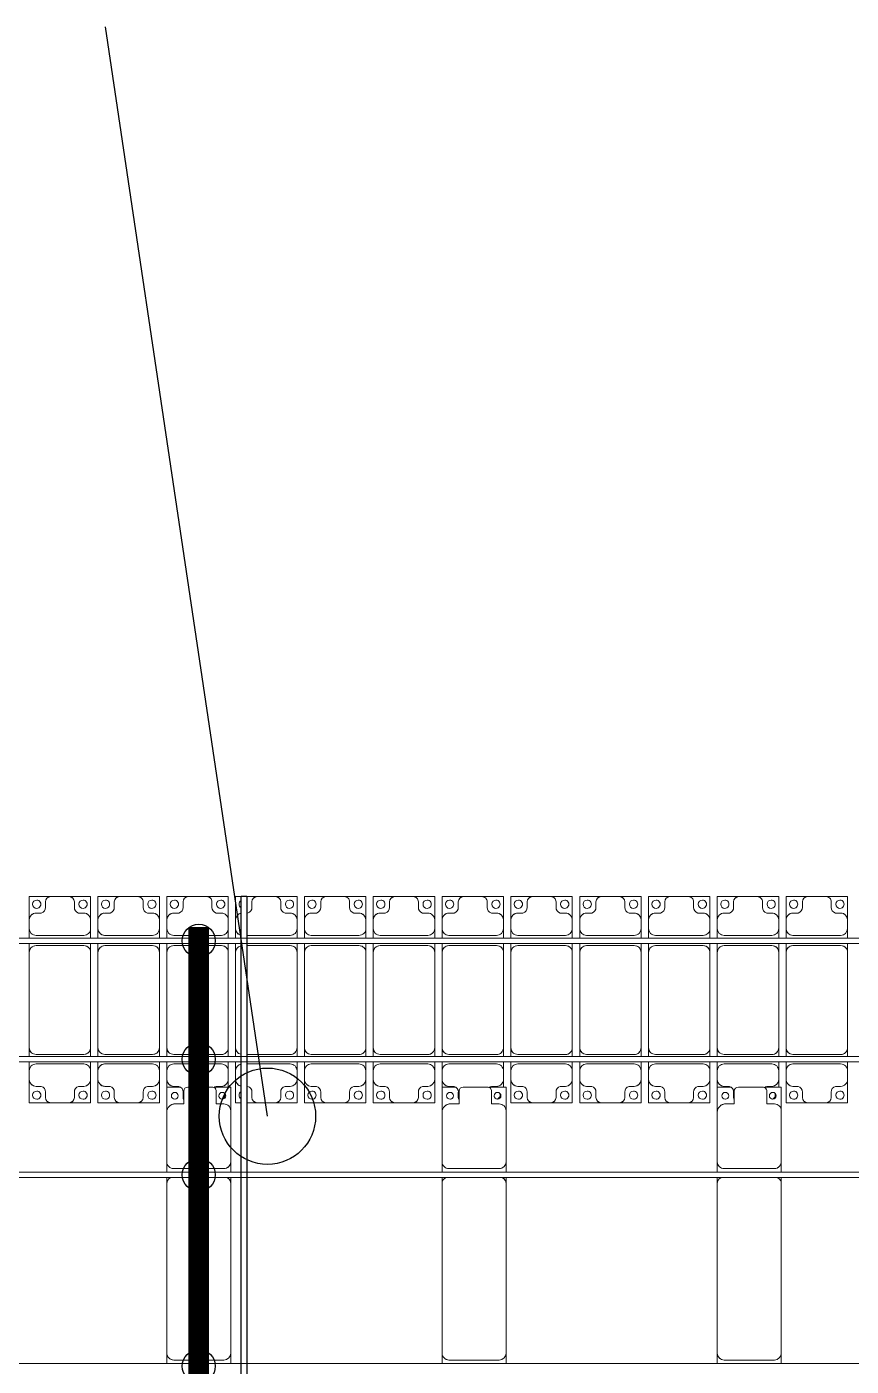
# Model space of a CAD drawing. Header units: millimetres. Extents: x -178706 to 107777, y -87310 to 933.
# Drawn here: x -132141 to -126151, y -8881 to 847 of the extents above; entities that cross this region are included whole.
import ezdxf

# ---------------------------------------------------------------- set-up
doc = ezdxf.new("R2010")
doc.units = ezdxf.units.MM
doc.layers.add('A-GENM', color=13, linetype='Continuous', lineweight=9)
doc.layers.add('S-BEAM', color=12, linetype='Continuous', lineweight=9)
for name, color, linetype in [('GC-BICH NEO', 6, 'Continuous'), ('GC-DAY NEO', 5, 'Continuous'), ('GC-HOP 40x60 GIA CUONG', 1, 'Continuous')]:
    doc.layers.add(name, color=color, linetype=linetype)

# ---------------------------------------------------------------- blocks, each defined once
blk = doc.blocks.new('Dai phao do pin - DẢI PHAO ĐỠ PIN-V20-BỐ TRÍ KHUNG KẾT CẤU BÈ PIN 04')
at = {"layer": 'A-GENM', "color": 7}
for p, q in [((67074.7, 241.6), (67149.7, 241.6)), ((68380.3, 241.6), (67149.7, 241.6)), ((68380.3, 241.6), (68424.7, 241.6)), ((68464.7, 241.6), (68539.7, 241.6)), ((68899.7, 241.6), (68539.7, 241.6)), ((68899.7, 241.6), (69082.2, 241.6)), ((69082.2, 241.6), (69082.2, 142.1)), ((67099.7, 191.6), (67099.7, -173.4)), ((68489.7, 191.6), (68489.7, -173.4)), ((68959.7, 118.2), (68959.7, 181.6)), ((69052.2, 118.2), (68959.7, 118.2)), ((69082.2, -88.2), (69082.2, 88.2)), ((68959.7, -173.4), (68959.7, -118.2)), ((68959.7, -118.2), (69052.2, -118.2)), ((69082.2, -105.4), (69082.2, -223.4)), ((67149.7, -223.4), (67074.7, -223.4)), ((67149.7, -223.4), (68380.3, -223.4)), ((68424.7, -223.4), (68380.3, -223.4)), ((68539.7, -223.4), (68464.7, -223.4)), ((68539.7, -223.4), (68909.7, -223.4)), ((69082.2, -223.4), (68909.7, -223.4))]:
    blk.add_line(p, q, dxfattribs=at)
for centre, radius, start, end in [((67149.7, 191.6), 50, 90, 180), ((67149.7, 191.6), 50, 105, 180), ((68380.3, 191.6), 50, 30, 90), ((68380.3, 191.6), 50, 30, 90), ((68539.7, 191.6), 50, 90, 180), ((68539.7, 191.6), 50, 135, 180), ((68899.7, 181.6), 60, 0, 90), ((68899.7, 181.6), 60, 0, 30), ((69018.6, 183.2), 25, 360, 180), ((69018.6, 183.2), 25, 180, 360), ((69052.2, 88.2), 30, 360, 90), ((69052.2, -88.2), 30, 270, 0), ((67149.7, -173.4), 50, 180, 270), ((67149.7, -173.4), 50, 180, 270), ((68539.7, -173.4), 50, 180, 270), ((68539.7, -173.4), 50, 180, 225), ((68909.7, -173.4), 50, 270, 0), ((68909.7, -173.4), 50, 315, 0), ((69018.6, -161.8), 25, 360, 180), ((69018.6, -161.8), 25, 180, 360), ((69018.6, -161.8), 25, 90, 105), ((69052.2, -88.2), 30, 300, 330), ((68380.3, -173.4), 50, 270, 330), ((68380.3, -173.4), 50, 285, 330)]:
    blk.add_arc(centre, radius, start, end, dxfattribs=at)
blk = doc.blocks.new('Dai phao do pin - DẢI PHAO ĐỠ PIN-V21-BỐ TRÍ KHUNG KẾT CẤU BÈ PIN 04')
at = {"layer": 'A-GENM', "color": 7}
for p, q in [((67074.7, 241.6), (67149.7, 241.6)), ((68380.3, 241.6), (67149.7, 241.6)), ((68380.3, 241.6), (68424.7, 241.6)), ((68464.7, 241.6), (68539.7, 241.6)), ((68899.7, 241.6), (68539.7, 241.6)), ((68902.1, 241.6), (69082.2, 241.6)), ((69082.2, 241.6), (69082.2, 142.1)), ((67099.7, 191.6), (67099.7, -173.4)), ((68489.7, 191.6), (68489.7, -173.4)), ((68959.7, 118.2), (68959.7, 181.6)), ((69052.2, 118.2), (68959.7, 118.2)), ((69082.2, -88.2), (69082.2, 88.2)), ((68959.7, -173.4), (68959.7, -118.2)), ((68959.7, -118.2), (69052.2, -118.2)), ((69082.2, -105.4), (69082.2, -223.4)), ((67149.7, -223.4), (67074.7, -223.4)), ((67149.7, -223.4), (68380.3, -223.4)), ((68424.7, -223.4), (68380.3, -223.4)), ((68539.7, -223.4), (68464.7, -223.4)), ((68539.7, -223.4), (68909.7, -223.4)), ((69082.2, -223.4), (68909.7, -223.4))]:
    blk.add_line(p, q, dxfattribs=at)
for centre, radius, start, end in [((67149.7, 191.6), 50, 90, 180), ((67149.7, 191.6), 50, 105, 180), ((68380.3, 191.6), 50, 30, 90), ((68380.3, 191.6), 50, 30, 90), ((68539.7, 191.6), 50, 90, 180), ((68539.7, 191.6), 50, 135, 180), ((68899.7, 181.6), 60, 0, 90), ((68899.7, 181.6), 60, 0, 30), ((69018.6, 183.2), 25, 360, 180), ((69018.6, 183.2), 25, 180, 360), ((69052.2, 88.2), 30, 360, 90), ((69052.2, -88.2), 30, 270, 0), ((67149.7, -173.4), 50, 180, 270), ((67149.7, -173.4), 50, 180, 270), ((68539.7, -173.4), 50, 180, 270), ((68539.7, -173.4), 50, 180, 225), ((68909.7, -173.4), 50, 270, 0), ((68909.7, -173.4), 50, 315, 0), ((69018.6, -161.8), 25, 360, 180), ((69018.6, -161.8), 25, 180, 360), ((69018.6, -161.8), 25, 90, 105), ((69052.2, -88.2), 30, 300, 330), ((68380.3, -173.4), 50, 270, 330), ((68380.3, -173.4), 50, 285, 330)]:
    blk.add_arc(centre, radius, start, end, dxfattribs=at)
blk = doc.blocks.new('Dai phao do pin - DẢI PHAO ĐỠ PIN-V22-BỐ TRÍ KHUNG KẾT CẤU BÈ PIN 04')
at = {"layer": 'A-GENM', "color": 7}
for p, q in [((67074.7, 241.6), (67149.7, 241.6)), ((68380.3, 241.6), (67149.7, 241.6)), ((68380.3, 241.6), (68424.7, 241.6)), ((68464.7, 241.6), (68539.7, 241.6)), ((68899.7, 241.6), (68539.7, 241.6)), ((68899.7, 241.6), (69082.2, 241.6)), ((69082.2, 241.6), (69082.2, 142.1)), ((67099.7, 191.6), (67099.7, -173.4)), ((68489.7, 191.6), (68489.7, -173.4)), ((68959.7, 118.2), (68959.7, 181.6)), ((69052.2, 118.2), (68959.7, 118.2)), ((69082.2, -88.2), (69082.2, 88.2)), ((68959.7, -173.4), (68959.7, -118.2)), ((68959.7, -118.2), (69052.2, -118.2)), ((69082.2, -105.4), (69082.2, -223.4)), ((67149.7, -223.4), (67074.7, -223.4)), ((67149.7, -223.4), (68380.3, -223.4)), ((68424.7, -223.4), (68380.3, -223.4)), ((68539.7, -223.4), (68464.7, -223.4)), ((68539.7, -223.4), (68909.7, -223.4)), ((69082.2, -223.4), (68909.7, -223.4))]:
    blk.add_line(p, q, dxfattribs=at)
for centre, radius, start, end in [((67149.7, 191.6), 50, 90, 180), ((67149.7, 191.6), 50, 105, 180), ((68380.3, 191.6), 50, 30, 90), ((68380.3, 191.6), 50, 30, 90), ((68539.7, 191.6), 50, 90, 180), ((68539.7, 191.6), 50, 135, 180), ((68899.7, 181.6), 60, 0, 90), ((68899.7, 181.6), 60, 0, 30), ((69018.6, 183.2), 25, 360, 180), ((69018.6, 183.2), 25, 180, 360), ((69052.2, 88.2), 30, 360, 90), ((69052.2, -88.2), 30, 270, 0), ((67149.7, -173.4), 50, 180, 270), ((67149.7, -173.4), 50, 180, 270), ((68539.7, -173.4), 50, 180, 270), ((68539.7, -173.4), 50, 180, 225), ((68909.7, -173.4), 50, 270, 0), ((68909.7, -173.4), 50, 315, 0), ((69018.6, -161.8), 25, 360, 180), ((69018.6, -161.8), 25, 180, 360), ((69018.6, -161.8), 25, 90, 105), ((69052.2, -88.2), 30, 300, 330), ((68380.3, -173.4), 50, 270, 330), ((68380.3, -173.4), 50, 285, 330)]:
    blk.add_arc(centre, radius, start, end, dxfattribs=at)
blk = doc.blocks.new('Dầm C52 - Dầm C52-21052-BỐ TRÍ KHUNG KẾT CẤU BÈ PIN 04')
at = {"layer": 'S-BEAM', "color": 1}
blk.add_line((63551.9, -20), (-63551.9, -20), dxfattribs=at)
blk = doc.blocks.new('Dầm C52 - Dầm C52-21053-BỐ TRÍ KHUNG KẾT CẤU BÈ PIN 04')
at = {"layer": 'S-BEAM', "color": 1}
for p, q in [((-63553.8, 20), (63553.8, 20)), ((63553.8, -20), (-63553.8, -20))]:
    blk.add_line(p, q, dxfattribs=at)
blk = doc.blocks.new('Dầm C52 - Dầm C52-21054-BỐ TRÍ KHUNG KẾT CẤU BÈ PIN 04')
at = {"layer": 'S-BEAM', "color": 1}
for p, q in [((-63555, 20), (63555, 20)), ((63555, -20), (-63555, -20))]:
    blk.add_line(p, q, dxfattribs=at)
blk = doc.blocks.new('Dầm C52 - Dầm C52-21055-BỐ TRÍ KHUNG KẾT CẤU BÈ PIN 04')
at = {"layer": 'S-BEAM', "color": 1}
for p, q in [((-63556.2, 20), (63556.2, 20)), ((63556.2, -20), (-63556.2, -20))]:
    blk.add_line(p, q, dxfattribs=at)
blk = doc.blocks.new('Dầm C52 - Hộp 40x60-15957-BỐ TRÍ KHUNG KẾT CẤU BÈ PIN 04')
at = {"layer": 'S-BEAM', "color": 3, "lineweight": 25}
for p, q in [((-37160, 20), (37160, 20)), ((37160, 20), (37160, -20)), ((37160, -20), (-37160, -20))]:
    blk.add_line(p, q, dxfattribs=at)
blk = doc.blocks.new('Dai phaodi lai - DẢI PHAO ĐI LẠI-21666-BỐ TRÍ KHUNG KẾT CẤU BÈ PIN 04')
at = {"layer": 'A-GENM', "color": 7}
for p, q in [((38776.8, 748.4), (38933.1, 748.4)), ((38776.8, 579.3), (38776.8, 748.4)), ((38895.1, 710.4), (38895.1, 670.7)), ((39066.9, 748.4), (38933.1, 748.4)), ((39066.9, 748.4), (39223.2, 748.4)), ((39104.9, 670.7), (39104.9, 710.4)), ((39223.2, 748.4), (39223.2, 579.3)), ((39276.8, 748.4), (39433.1, 748.4)), ((39276.8, 579.3), (39276.8, 748.4)), ((39395.1, 710.4), (39395.1, 670.7)), ((39566.9, 748.4), (39433.1, 748.4)), ((39566.9, 748.4), (39723.2, 748.4)), ((39604.9, 670.7), (39604.9, 710.4)), ((39723.2, 748.4), (39723.2, 579.3)), ((39776.8, 748.4), (39933.1, 748.4)), ((39776.8, 579.3), (39776.8, 748.4)), ((39895.1, 710.4), (39895.1, 670.7)), ((40066.9, 748.4), (39933.1, 748.4)), ((40068.5, 748.4), (40223.2, 748.4)), ((40104.9, 670.7), (40104.9, 710.4)), ((40223.2, 748.4), (40223.2, 579.3)), ((40276.8, 748.4), (40318.3, 748.4)), ((40276.8, 579.3), (40276.8, 748.4)), ((40358.3, 748.4), (40433.1, 748.4)), ((40395.1, 710.4), (40395.1, 670.7)), ((40566.9, 748.4), (40433.1, 748.4)), ((40566.9, 748.4), (40723.2, 748.4)), ((40604.9, 670.7), (40604.9, 710.4)), ((40723.2, 748.4), (40723.2, 579.3)), ((40776.8, 748.4), (40933.1, 748.4)), ((40776.8, 579.3), (40776.8, 748.4)), ((40895.1, 710.4), (40895.1, 670.7)), ((41066.9, 748.4), (40933.1, 748.4)), ((41066.9, 748.4), (41223.2, 748.4)), ((41104.9, 670.7), (41104.9, 710.4)), ((41223.2, 748.4), (41223.2, 579.3)), ((41276.8, 748.4), (41433.1, 748.4)), ((41276.8, 579.3), (41276.8, 748.4)), ((41395.1, 710.4), (41395.1, 670.7)), ((41566.9, 748.4), (41433.1, 748.4)), ((41566.9, 748.4), (41723.2, 748.4)), ((41604.9, 670.7), (41604.9, 710.4)), ((41723.2, 748.4), (41723.2, 579.3)), ((41776.8, 748.4), (41933.1, 748.4)), ((41776.8, 579.3), (41776.8, 748.4)), ((41895.1, 710.4), (41895.1, 670.7)), ((42066.9, 748.4), (41933.1, 748.4)), ((42066.9, 748.4), (42223.2, 748.4)), ((42104.9, 670.7), (42104.9, 710.4)), ((42223.2, 748.4), (42223.2, 579.3)), ((42276.8, 748.4), (42433.1, 748.4)), ((42276.8, 579.3), (42276.8, 748.4)), ((42395.1, 710.4), (42395.1, 670.7)), ((42566.9, 748.4), (42433.1, 748.4)), ((42566.9, 748.4), (42723.2, 748.4)), ((42604.9, 670.7), (42604.9, 710.4)), ((42723.2, 748.4), (42723.2, 579.3)), ((42776.8, 748.4), (42933.1, 748.4)), ((42776.8, 579.3), (42776.8, 748.4)), ((42895.1, 710.4), (42895.1, 670.7)), ((43066.9, 748.4), (42933.1, 748.4)), ((43066.9, 748.4), (43223.2, 748.4)), ((43104.9, 670.7), (43104.9, 710.4)), ((43223.2, 748.4), (43223.2, 579.3)), ((43276.8, 748.4), (43433.1, 748.4)), ((43276.8, 579.3), (43276.8, 748.4)), ((43395.1, 710.4), (43395.1, 670.7)), ((43566.9, 748.4), (43433.1, 748.4)), ((43566.9, 748.4), (43723.2, 748.4)), ((43604.9, 670.7), (43604.9, 710.4)), ((43723.2, 748.4), (43723.2, 579.3)), ((43776.8, 748.4), (43933.1, 748.4)), ((43776.8, 579.3), (43776.8, 748.4)), ((43895.1, 710.4), (43895.1, 670.7)), ((44066.9, 748.4), (43933.1, 748.4)), ((44066.9, 748.4), (44223.2, 748.4)), ((44104.9, 670.7), (44104.9, 710.4)), ((44223.2, 748.4), (44223.2, 579.3)), ((44276.8, 748.4), (44433.1, 748.4)), ((44276.8, 579.3), (44276.8, 748.4)), ((44395.1, 710.4), (44395.1, 670.7)), ((44566.9, 748.4), (44433.1, 748.4)), ((44566.9, 748.4), (44723.2, 748.4)), ((44604.9, 670.7), (44604.9, 710.4)), ((44723.2, 748.4), (44723.2, 579.3)), ((38864.3, 629.3), (38826.8, 629.3)), ((39173.2, 629.3), (39135.7, 629.3)), ((39364.3, 629.3), (39326.8, 629.3)), ((39673.2, 629.3), (39635.7, 629.3)), ((39864.3, 629.3), (39826.8, 629.3)), ((40173.2, 629.3), (40135.7, 629.3)), ((40364.3, 629.3), (40358.3, 629.3)), ((40673.2, 629.3), (40635.7, 629.3)), ((40864.3, 629.3), (40826.8, 629.3)), ((41173.2, 629.3), (41135.7, 629.3)), ((41364.3, 629.3), (41326.8, 629.3)), ((41673.2, 629.3), (41635.7, 629.3)), ((41864.3, 629.3), (41826.8, 629.3)), ((42173.2, 629.3), (42135.7, 629.3)), ((42364.3, 629.3), (42326.8, 629.3)), ((42673.2, 629.3), (42635.7, 629.3)), ((42864.3, 629.3), (42826.8, 629.3)), ((43173.2, 629.3), (43135.7, 629.3)), ((43364.3, 629.3), (43326.8, 629.3)), ((43673.2, 629.3), (43635.7, 629.3)), ((43864.3, 629.3), (43826.8, 629.3)), ((44173.2, 629.3), (44135.7, 629.3)), ((44364.3, 629.3), (44326.8, 629.3)), ((44673.2, 629.3), (44635.7, 629.3)), ((38776.8, 579.3), (38776.8, 516.7)), ((38776.8, 447.9), (38776.8, 516.7)), ((39223.2, 516.7), (39223.2, 579.3)), ((39223.2, 516.7), (39223.2, 447.9)), ((39276.8, 579.3), (39276.8, 516.7)), ((39276.8, 447.9), (39276.8, 516.7)), ((39723.2, 516.7), (39723.2, 579.3)), ((39723.2, 516.7), (39723.2, 447.9)), ((39776.8, 579.3), (39776.8, 516.7)), ((39776.8, 447.9), (39776.8, 516.7)), ((40223.2, 516.7), (40223.2, 579.3)), ((40223.2, 516.7), (40223.2, 447.9)), ((40276.8, 579.3), (40276.8, 516.7)), ((40276.8, 447.9), (40276.8, 516.7)), ((40723.2, 516.7), (40723.2, 579.3)), ((40723.2, 516.7), (40723.2, 447.9)), ((40776.8, 579.3), (40776.8, 516.7)), ((40776.8, 447.9), (40776.8, 516.7)), ((41223.2, 516.7), (41223.2, 579.3)), ((41223.2, 516.7), (41223.2, 447.9)), ((41276.8, 579.3), (41276.8, 516.7)), ((41276.8, 447.9), (41276.8, 516.7)), ((41723.2, 516.7), (41723.2, 579.3)), ((41723.2, 516.7), (41723.2, 447.9)), ((41776.8, 579.3), (41776.8, 516.7)), ((41776.8, 447.9), (41776.8, 516.7)), ((42223.2, 516.7), (42223.2, 579.3)), ((42223.2, 516.7), (42223.2, 447.9)), ((42276.8, 579.3), (42276.8, 516.7)), ((42276.8, 447.9), (42276.8, 516.7)), ((42723.2, 516.7), (42723.2, 579.3)), ((42723.2, 516.7), (42723.2, 447.9)), ((42776.8, 579.3), (42776.8, 516.7)), ((42776.8, 447.9), (42776.8, 516.7)), ((43223.2, 516.7), (43223.2, 579.3)), ((43223.2, 516.7), (43223.2, 447.9)), ((43276.8, 579.3), (43276.8, 516.7)), ((43276.8, 447.9), (43276.8, 516.7)), ((43723.2, 516.7), (43723.2, 579.3)), ((43723.2, 516.7), (43723.2, 447.9)), ((43776.8, 579.3), (43776.8, 516.7)), ((43776.8, 447.9), (43776.8, 516.7)), ((44223.2, 516.7), (44223.2, 579.3)), ((44223.2, 516.7), (44223.2, 447.9)), ((44276.8, 579.3), (44276.8, 516.7)), ((44276.8, 447.9), (44276.8, 516.7)), ((44723.2, 516.7), (44723.2, 579.3)), ((44723.2, 516.7), (44723.2, 447.9)), ((38776.8, 343.3), (38776.8, 407.9)), ((38826.8, 466.7), (39173.2, 466.7)), ((39173.2, 393.3), (38826.8, 393.3)), ((39223.2, 407.9), (39223.2, 343.3)), ((39276.8, 343.3), (39276.8, 407.9)), ((39326.8, 466.7), (39673.2, 466.7)), ((39673.2, 393.3), (39326.8, 393.3)), ((39723.2, 407.9), (39723.2, 343.3)), ((39776.8, 343.3), (39776.8, 407.9)), ((39826.8, 466.7), (40173.2, 466.7)), ((40173.2, 393.3), (39826.8, 393.3)), ((40223.2, 407.9), (40223.2, 343.3)), ((40276.8, 343.3), (40276.8, 407.9)), ((40358.3, 466.7), (40673.2, 466.7)), ((40673.2, 393.3), (40358.3, 393.3)), ((40723.2, 407.9), (40723.2, 343.3)), ((40776.8, 343.3), (40776.8, 407.9)), ((40826.8, 466.7), (41173.2, 466.7)), ((41173.2, 393.3), (40826.8, 393.3)), ((41223.2, 407.9), (41223.2, 343.3)), ((41276.8, 343.3), (41276.8, 407.9)), ((41326.8, 466.7), (41673.2, 466.7)), ((41673.2, 393.3), (41326.8, 393.3)), ((41723.2, 407.9), (41723.2, 343.3)), ((41776.8, 343.3), (41776.8, 407.9)), ((41826.8, 466.7), (42173.2, 466.7)), ((42173.2, 393.3), (41826.8, 393.3)), ((42223.2, 407.9), (42223.2, 343.3)), ((42276.8, 343.3), (42276.8, 407.9)), ((42326.8, 466.7), (42673.2, 466.7)), ((42673.2, 393.3), (42326.8, 393.3)), ((42723.2, 407.9), (42723.2, 343.3)), ((42776.8, 343.3), (42776.8, 407.9)), ((42826.8, 466.7), (43173.2, 466.7)), ((43173.2, 393.3), (42826.8, 393.3)), ((43223.2, 407.9), (43223.2, 343.3)), ((43276.8, 343.3), (43276.8, 407.9)), ((43326.8, 466.7), (43673.2, 466.7)), ((43673.2, 393.3), (43326.8, 393.3)), ((43723.2, 407.9), (43723.2, 343.3)), ((43776.8, 343.3), (43776.8, 407.9)), ((43826.8, 466.7), (44173.2, 466.7)), ((44173.2, 393.3), (43826.8, 393.3)), ((44223.2, 407.9), (44223.2, 343.3)), ((44276.8, 343.3), (44276.8, 407.9)), ((44326.8, 466.7), (44673.2, 466.7)), ((44673.2, 393.3), (44326.8, 393.3)), ((44723.2, 407.9), (44723.2, 343.3)), ((38776.8, 343.3), (38776.8, -348.3)), ((39223.2, -348.3), (39223.2, 343.3)), ((39276.8, 343.3), (39276.8, -348.3)), ((39723.2, -348.3), (39723.2, 343.3)), ((39776.8, 343.3), (39776.8, -348.3)), ((40223.2, -348.3), (40223.2, 343.3)), ((40276.8, 343.3), (40276.8, -348.3)), ((40723.2, -348.3), (40723.2, 343.3)), ((40776.8, 343.3), (40776.8, -348.3)), ((41223.2, -348.3), (41223.2, 343.3)), ((41276.8, 343.3), (41276.8, -348.3)), ((41723.2, -348.3), (41723.2, 343.3)), ((41776.8, 343.3), (41776.8, -348.3)), ((42223.2, -348.3), (42223.2, 343.3)), ((42276.8, 343.3), (42276.8, -348.3)), ((42723.2, -348.3), (42723.2, 343.3)), ((42776.8, 343.3), (42776.8, -348.3)), ((43223.2, -348.3), (43223.2, 343.3)), ((43276.8, 343.3), (43276.8, -348.3)), ((43723.2, -348.3), (43723.2, 343.3)), ((43776.8, 343.3), (43776.8, -348.3)), ((44223.2, -348.3), (44223.2, 343.3)), ((44276.8, 343.3), (44276.8, -348.3)), ((44723.2, -348.3), (44723.2, 343.3)), ((38776.8, -412.1), (38776.8, -348.3)), ((39223.2, -348.3), (39223.2, -412.1)), ((39276.8, -412.1), (39276.8, -348.3)), ((39723.2, -348.3), (39723.2, -412.1)), ((39776.8, -412.1), (39776.8, -348.3)), ((40223.2, -348.3), (40223.2, -412.1)), ((40276.8, -412.1), (40276.8, -348.3)), ((40723.2, -348.3), (40723.2, -412.1)), ((40776.8, -412.1), (40776.8, -348.3)), ((41223.2, -348.3), (41223.2, -412.1)), ((41276.8, -412.1), (41276.8, -348.3)), ((41723.2, -348.3), (41723.2, -412.1)), ((41776.8, -412.1), (41776.8, -348.3)), ((42223.2, -348.3), (42223.2, -412.1)), ((42276.8, -412.1), (42276.8, -348.3)), ((42723.2, -348.3), (42723.2, -412.1)), ((42776.8, -412.1), (42776.8, -348.3)), ((43223.2, -348.3), (43223.2, -412.1)), ((43276.8, -412.1), (43276.8, -348.3)), ((43723.2, -348.3), (43723.2, -412.1)), ((43776.8, -412.1), (43776.8, -348.3)), ((44223.2, -348.3), (44223.2, -412.1)), ((44276.8, -412.1), (44276.8, -348.3)), ((44723.2, -348.3), (44723.2, -412.1)), ((38776.8, -516.7), (38776.8, -452.1)), ((38826.8, -398.3), (39173.2, -398.3)), ((39173.2, -466.7), (38826.8, -466.7)), ((39223.2, -452.1), (39223.2, -516.7)), ((39276.8, -516.7), (39276.8, -452.1)), ((39326.8, -398.3), (39673.2, -398.3)), ((39673.2, -466.7), (39326.8, -466.7)), ((39723.2, -452.1), (39723.2, -516.7)), ((39776.8, -516.7), (39776.8, -452.1)), ((39826.8, -398.3), (40173.2, -398.3)), ((40173.2, -466.7), (39826.8, -466.7)), ((40223.2, -452.1), (40223.2, -516.7)), ((40276.8, -516.7), (40276.8, -452.1)), ((40358.3, -398.3), (40673.2, -398.3)), ((40673.2, -466.7), (40358.3, -466.7)), ((40723.2, -452.1), (40723.2, -516.7)), ((40776.8, -516.7), (40776.8, -452.1)), ((40826.8, -398.3), (41173.2, -398.3)), ((41173.2, -466.7), (40826.8, -466.7)), ((41223.2, -452.1), (41223.2, -516.7)), ((41276.8, -516.7), (41276.8, -452.1)), ((41326.8, -398.3), (41673.2, -398.3)), ((41673.2, -466.7), (41326.8, -466.7)), ((41723.2, -452.1), (41723.2, -516.7)), ((41776.8, -516.7), (41776.8, -452.1)), ((41826.8, -398.3), (42173.2, -398.3)), ((42173.2, -466.7), (41826.8, -466.7)), ((42223.2, -452.1), (42223.2, -516.7)), ((42276.8, -516.7), (42276.8, -452.1)), ((42326.8, -398.3), (42673.2, -398.3)), ((42673.2, -466.7), (42326.8, -466.7)), ((42723.2, -452.1), (42723.2, -516.7)), ((42776.8, -516.7), (42776.8, -452.1)), ((42826.8, -398.3), (43173.2, -398.3)), ((43173.2, -466.7), (42826.8, -466.7)), ((43223.2, -452.1), (43223.2, -516.7)), ((43276.8, -516.7), (43276.8, -452.1)), ((43326.8, -398.3), (43673.2, -398.3)), ((43673.2, -466.7), (43326.8, -466.7)), ((43723.2, -452.1), (43723.2, -516.7)), ((43776.8, -516.7), (43776.8, -452.1)), ((43826.8, -398.3), (44173.2, -398.3)), ((44173.2, -466.7), (43826.8, -466.7)), ((44223.2, -452.1), (44223.2, -516.7)), ((44276.8, -516.7), (44276.8, -452.1)), ((44326.8, -398.3), (44673.2, -398.3)), ((44673.2, -466.7), (44326.8, -466.7)), ((44723.2, -452.1), (44723.2, -516.7)), ((38776.8, -516.7), (38776.8, -579.3)), ((38776.8, -748.4), (38776.8, -579.3)), ((39223.2, -579.3), (39223.2, -516.7)), ((39223.2, -579.3), (39223.2, -748.4)), ((39276.8, -516.7), (39276.8, -579.3)), ((39276.8, -748.4), (39276.8, -579.3)), ((39723.2, -579.3), (39723.2, -516.7)), ((39723.2, -579.3), (39723.2, -748.4)), ((39776.8, -516.7), (39776.8, -579.3)), ((39776.8, -634.6), (39776.8, -579.3)), ((40223.2, -579.3), (40223.2, -516.7)), ((40223.2, -579.3), (40223.2, -637.1)), ((40276.8, -516.7), (40276.8, -579.3)), ((40276.8, -748.4), (40276.8, -579.3)), ((40723.2, -579.3), (40723.2, -516.7)), ((40723.2, -579.3), (40723.2, -748.4)), ((40776.8, -516.7), (40776.8, -579.3)), ((40776.8, -748.4), (40776.8, -579.3)), ((41223.2, -579.3), (41223.2, -516.7)), ((41223.2, -579.3), (41223.2, -748.4)), ((41276.8, -516.7), (41276.8, -579.3)), ((41276.8, -748.4), (41276.8, -579.3)), ((41723.2, -579.3), (41723.2, -516.7)), ((41723.2, -579.3), (41723.2, -748.4)), ((41776.8, -516.7), (41776.8, -579.3)), ((41776.8, -634.6), (41776.8, -579.3)), ((42223.2, -579.3), (42223.2, -516.7)), ((42223.2, -579.3), (42223.2, -637.1)), ((42276.8, -516.7), (42276.8, -579.3)), ((42276.8, -748.4), (42276.8, -579.3)), ((42723.2, -579.3), (42723.2, -516.7)), ((42723.2, -579.3), (42723.2, -748.4)), ((42776.8, -516.7), (42776.8, -579.3)), ((42776.8, -748.4), (42776.8, -579.3)), ((43223.2, -579.3), (43223.2, -516.7)), ((43223.2, -579.3), (43223.2, -748.4)), ((43276.8, -516.7), (43276.8, -579.3)), ((43276.8, -748.4), (43276.8, -579.3)), ((43723.2, -579.3), (43723.2, -516.7)), ((43723.2, -579.3), (43723.2, -748.4)), ((43776.8, -516.7), (43776.8, -579.3)), ((43776.8, -634.6), (43776.8, -579.3)), ((44223.2, -579.3), (44223.2, -516.7)), ((44223.2, -579.3), (44223.2, -637.1)), ((44276.8, -516.7), (44276.8, -579.3)), ((44276.8, -748.4), (44276.8, -579.3)), ((44723.2, -579.3), (44723.2, -516.7)), ((44723.2, -579.3), (44723.2, -748.4)), ((38826.8, -629.3), (38864.3, -629.3)), ((38895.1, -670.7), (38895.1, -710.4)), ((39104.9, -710.4), (39104.9, -670.7)), ((39135.7, -629.3), (39173.2, -629.3)), ((39326.8, -629.3), (39364.3, -629.3)), ((39395.1, -670.7), (39395.1, -710.4)), ((39604.9, -710.4), (39604.9, -670.7)), ((39635.7, -629.3), (39673.2, -629.3)), ((39826.8, -629.3), (39864.3, -629.3)), ((39895.1, -670.7), (39895.1, -710.4)), ((40135.7, -629.3), (40173.2, -629.3)), ((40358.3, -629.3), (40364.3, -629.3)), ((40395.1, -670.7), (40395.1, -710.4)), ((40604.9, -710.4), (40604.9, -670.7)), ((40635.7, -629.3), (40673.2, -629.3)), ((40826.8, -629.3), (40864.3, -629.3)), ((40895.1, -670.7), (40895.1, -710.4)), ((41104.9, -710.4), (41104.9, -670.7)), ((41135.7, -629.3), (41173.2, -629.3)), ((41326.8, -629.3), (41364.3, -629.3)), ((41395.1, -670.7), (41395.1, -710.4)), ((41604.9, -710.4), (41604.9, -670.7)), ((41635.7, -629.3), (41673.2, -629.3)), ((41826.8, -629.3), (41864.3, -629.3)), ((41895.1, -670.7), (41895.1, -710.4)), ((42135.7, -629.3), (42173.2, -629.3)), ((42326.8, -629.3), (42364.3, -629.3)), ((42395.1, -670.7), (42395.1, -710.4)), ((42604.9, -710.4), (42604.9, -670.7)), ((42635.7, -629.3), (42673.2, -629.3)), ((42826.8, -629.3), (42864.3, -629.3)), ((42895.1, -670.7), (42895.1, -710.4)), ((43104.9, -710.4), (43104.9, -670.7)), ((43135.7, -629.3), (43173.2, -629.3)), ((43326.8, -629.3), (43364.3, -629.3)), ((43395.1, -670.7), (43395.1, -710.4)), ((43604.9, -710.4), (43604.9, -670.7)), ((43635.7, -629.3), (43673.2, -629.3)), ((43826.8, -629.3), (43864.3, -629.3)), ((43895.1, -670.7), (43895.1, -710.4)), ((44135.7, -629.3), (44173.2, -629.3)), ((44326.8, -629.3), (44364.3, -629.3)), ((44395.1, -670.7), (44395.1, -710.4)), ((44604.9, -710.4), (44604.9, -670.7)), ((44635.7, -629.3), (44673.2, -629.3)), ((38933.1, -748.4), (38776.8, -748.4)), ((38933.1, -748.4), (39066.9, -748.4)), ((39223.2, -748.4), (39066.9, -748.4)), ((39433.1, -748.4), (39276.8, -748.4)), ((39433.1, -748.4), (39566.9, -748.4)), ((39723.2, -748.4), (39566.9, -748.4)), ((40318.3, -748.4), (40276.8, -748.4)), ((40433.1, -748.4), (40358.3, -748.4)), ((40433.1, -748.4), (40566.9, -748.4)), ((40723.2, -748.4), (40566.9, -748.4)), ((40933.1, -748.4), (40776.8, -748.4)), ((40933.1, -748.4), (41066.9, -748.4)), ((41223.2, -748.4), (41066.9, -748.4)), ((41433.1, -748.4), (41276.8, -748.4)), ((41433.1, -748.4), (41566.9, -748.4)), ((41723.2, -748.4), (41566.9, -748.4)), ((42433.1, -748.4), (42276.8, -748.4)), ((42433.1, -748.4), (42566.9, -748.4)), ((42723.2, -748.4), (42566.9, -748.4)), ((42933.1, -748.4), (42776.8, -748.4)), ((42933.1, -748.4), (43066.9, -748.4)), ((43223.2, -748.4), (43066.9, -748.4)), ((43433.1, -748.4), (43276.8, -748.4)), ((43433.1, -748.4), (43566.9, -748.4)), ((43723.2, -748.4), (43566.9, -748.4)), ((44433.1, -748.4), (44276.8, -748.4)), ((44433.1, -748.4), (44566.9, -748.4)), ((44723.2, -748.4), (44566.9, -748.4))]:
    blk.add_line(p, q, dxfattribs=at)
for centre, radius, start, end in [((38831.6, 693.3), 30, 90, 270), ((38831.6, 693.3), 30, 270, 90), ((38933.1, 710.4), 38, 90, 180), ((38933.1, 710.4), 38, 90, 135), ((39066.9, 710.4), 38, 0, 90), ((39066.9, 710.4), 38, 45, 90), ((39168.4, 693.3), 30, 90, 270), ((39168.4, 693.3), 30, 270, 90), ((39331.6, 693.3), 30, 90, 270), ((39331.6, 693.3), 30, 270, 90), ((39433.1, 710.4), 38, 90, 180), ((39433.1, 710.4), 38, 90, 135), ((39566.9, 710.4), 38, 360, 90), ((39566.9, 710.4), 38, 45, 90), ((39668.4, 693.3), 30, 90, 270), ((39668.4, 693.3), 30, 270, 90), ((39831.6, 693.3), 30, 90, 270), ((39831.6, 693.3), 30, 270, 90), ((39933.1, 710.4), 38, 90, 180), ((39933.1, 710.4), 38, 90, 135), ((40066.9, 710.4), 38, 360, 90), ((40066.9, 710.4), 38, 45, 87.55875), ((40168.4, 693.3), 30, 90, 270), ((40168.4, 693.3), 30, 270, 90), ((40331.6, 693.3), 30, 120, 240), ((40331.6, 693.3), 30, 345, 15), ((40433.1, 710.4), 38, 90, 180), ((40433.1, 710.4), 38, 90, 135), ((40566.9, 710.4), 38, 0, 90), ((40566.9, 710.4), 38, 45, 90), ((40668.4, 693.3), 30, 90, 270), ((40668.4, 693.3), 30, 270, 90), ((40831.6, 693.3), 30, 90, 270), ((40831.6, 693.3), 30, 270, 90), ((40933.1, 710.4), 38, 90, 180), ((40933.1, 710.4), 38, 90, 135), ((41066.9, 710.4), 38, 360, 90), ((41066.9, 710.4), 38, 45, 90), ((41168.4, 693.3), 30, 90, 270), ((41168.4, 693.3), 30, 270, 90), ((41331.6, 693.3), 30, 90, 270), ((41331.6, 693.3), 30, 270, 90), ((41433.1, 710.4), 38, 90, 180), ((41433.1, 710.4), 38, 90, 135), ((41566.9, 710.4), 38, 360, 90), ((41566.9, 710.4), 38, 45, 90), ((41668.4, 693.3), 30, 90, 270), ((41668.4, 693.3), 30, 270, 90), ((41831.6, 693.3), 30, 90, 270), ((41831.6, 693.3), 30, 270, 90), ((41933.1, 710.4), 38, 90, 180), ((41933.1, 710.4), 38, 90, 135), ((42066.9, 710.4), 38, 360, 90), ((42066.9, 710.4), 38, 45, 90), ((42168.4, 693.3), 30, 90, 270), ((42168.4, 693.3), 30, 270, 90), ((42331.6, 693.3), 30, 90, 270), ((42331.6, 693.3), 30, 270, 90), ((42433.1, 710.4), 38, 90, 180), ((42433.1, 710.4), 38, 90, 135), ((42566.9, 710.4), 38, 360, 90), ((42566.9, 710.4), 38, 45, 90), ((42668.4, 693.3), 30, 90, 270), ((42668.4, 693.3), 30, 270, 90), ((42831.6, 693.3), 30, 90, 270), ((42831.6, 693.3), 30, 270, 90), ((42933.1, 710.4), 38, 90, 180), ((42933.1, 710.4), 38, 90, 135), ((43066.9, 710.4), 38, 0, 90), ((43066.9, 710.4), 38, 45, 90), ((43168.4, 693.3), 30, 90, 270), ((43168.4, 693.3), 30, 270, 90), ((43331.6, 693.3), 30, 90, 270), ((43331.6, 693.3), 30, 270, 90), ((43433.1, 710.4), 38, 90, 180), ((43433.1, 710.4), 38, 90, 135), ((43566.9, 710.4), 38, 360, 90), ((43566.9, 710.4), 38, 45, 90), ((43668.4, 693.3), 30, 90, 270), ((43668.4, 693.3), 30, 270, 90), ((43831.6, 693.3), 30, 90, 270), ((43831.6, 693.3), 30, 270, 90), ((43933.1, 710.4), 38, 90, 180), ((43933.1, 710.4), 38, 90, 135), ((44066.9, 710.4), 38, 360, 90), ((44066.9, 710.4), 38, 45, 90), ((44168.4, 693.3), 30, 90, 270), ((44168.4, 693.3), 30, 270, 90), ((44331.6, 693.3), 30, 90, 270), ((44331.6, 693.3), 30, 270, 90), ((44433.1, 710.4), 38, 90, 180), ((44433.1, 710.4), 38, 90, 135), ((44566.9, 710.4), 38, 360, 90), ((44566.9, 710.4), 38, 45, 90), ((44668.4, 693.3), 30, 90, 270), ((44668.4, 693.3), 30, 270, 90), ((38826.8, 579.3), 50, 90, 180), ((38826.8, 579.3), 50, 90, 135), ((38855.2, 668.2), 40, 283.18854, 3.50807), ((39144.8, 668.2), 40, 176.49193, 256.81146), ((39173.2, 579.3), 50, 0, 90), ((39173.2, 579.3), 50, 45, 90), ((39326.8, 579.3), 50, 90, 180), ((39326.8, 579.3), 50, 94.79237, 135), ((39355.2, 668.2), 40, 283.18854, 3.50807), ((39644.8, 668.2), 40, 176.49193, 256.81146), ((39673.2, 579.3), 50, 0, 90), ((39673.2, 579.3), 50, 45, 90), ((39826.8, 579.3), 50, 90, 180), ((39826.8, 579.3), 50, 90, 135), ((39855.2, 668.2), 40, 283.18854, 3.50807), ((40144.8, 668.2), 40, 176.49193, 256.81146), ((40173.2, 579.3), 50, 360, 90), ((40173.2, 579.3), 50, 45, 90), ((40326.8, 579.3), 50, 105, 180), ((40326.8, 579.3), 50, 105, 135), ((40355.2, 668.2), 40, 283.18854, 3.50807), ((40644.8, 668.2), 40, 176.49193, 256.81146), ((40673.2, 579.3), 50, 0, 90), ((40673.2, 579.3), 50, 45, 90), ((40826.8, 579.3), 50, 90, 180), ((40826.8, 579.3), 50, 90, 135), ((40855.2, 668.2), 40, 283.18854, 3.50807), ((41144.8, 668.2), 40, 176.49193, 256.81146), ((41173.2, 579.3), 50, 0, 90), ((41173.2, 579.3), 50, 45, 90), ((41326.8, 579.3), 50, 90, 180), ((41326.8, 579.3), 50, 90, 135), ((41355.2, 668.2), 40, 283.18854, 3.50807), ((41644.8, 668.2), 40, 176.49193, 256.81146), ((41673.2, 579.3), 50, 360, 90), ((41673.2, 579.3), 50, 45, 90), ((41826.8, 579.3), 50, 90, 180), ((41826.8, 579.3), 50, 90, 135), ((41855.2, 668.2), 40, 283.18854, 3.50807), ((42144.8, 668.2), 40, 176.49193, 256.81146), ((42173.2, 579.3), 50, 0, 90), ((42173.2, 579.3), 50, 45, 90), ((42326.8, 579.3), 50, 90, 180), ((42326.8, 579.3), 50, 90, 135), ((42355.2, 668.2), 40, 283.18854, 3.50807), ((42644.8, 668.2), 40, 176.49193, 256.81146), ((42673.2, 579.3), 50, 0, 90), ((42673.2, 579.3), 50, 45, 90), ((42826.8, 579.3), 50, 90, 180), ((42826.8, 579.3), 50, 90, 135), ((42855.2, 668.2), 40, 283.18854, 3.50807), ((43144.8, 668.2), 40, 176.49193, 256.81146), ((43173.2, 579.3), 50, 0, 90), ((43173.2, 579.3), 50, 45, 90), ((43326.8, 579.3), 50, 90, 180), ((43326.8, 579.3), 50, 90, 135), ((43355.2, 668.2), 40, 283.18854, 3.50807), ((43644.8, 668.2), 40, 176.49193, 256.81146), ((43673.2, 579.3), 50, 0, 90), ((43673.2, 579.3), 50, 45, 90), ((43826.8, 579.3), 50, 90, 180), ((43826.8, 579.3), 50, 90, 135), ((43855.2, 668.2), 40, 283.18854, 3.50807), ((44144.8, 668.2), 40, 176.49193, 256.81146), ((44173.2, 579.3), 50, 0, 90), ((44173.2, 579.3), 50, 45, 90), ((44326.8, 579.3), 50, 90, 180), ((44326.8, 579.3), 50, 90, 135), ((44355.2, 668.2), 40, 283.18854, 3.50807), ((44644.8, 668.2), 40, 176.49193, 256.81146), ((44673.2, 579.3), 50, 0, 90), ((44673.2, 579.3), 50, 45, 90), ((38826.8, 516.7), 50, 180, 270), ((39173.2, 516.7), 50, 270, 0), ((39326.8, 516.7), 50, 180, 270), ((39673.2, 516.7), 50, 270, 360), ((39826.8, 516.7), 50, 180, 270), ((40173.2, 516.7), 50, 270, 360), ((40326.8, 516.7), 50, 180, 255), ((40673.2, 516.7), 50, 270, 0), ((40826.8, 516.7), 50, 180, 270), ((41173.2, 516.7), 50, 270, 0), ((41326.8, 516.7), 50, 180, 270), ((41673.2, 516.7), 50, 270, 0), ((41826.8, 516.7), 50, 180, 270), ((42173.2, 516.7), 50, 270, 360), ((42326.8, 516.7), 50, 180, 270), ((42673.2, 516.7), 50, 270, 360), ((42826.8, 516.7), 50, 180, 270), ((43173.2, 516.7), 50, 270, 360), ((43326.8, 516.7), 50, 180, 270), ((43673.2, 516.7), 50, 270, 0), ((43826.8, 516.7), 50, 180, 270), ((44173.2, 516.7), 50, 270, 0), ((44326.8, 516.7), 50, 180, 270), ((44673.2, 516.7), 50, 270, 360), ((38826.8, 343.3), 50, 90, 180), ((38826.8, 343.3), 50, 105, 180), ((38826.8, 516.7), 50, 225, 270), ((39173.2, 516.7), 50, 270, 315), ((39173.2, 343.3), 50, 360, 90), ((39173.2, 343.3), 50, 30, 75), ((39326.8, 343.3), 50, 90, 180), ((39326.8, 343.3), 50, 105, 180), ((39326.8, 516.7), 50, 225, 265.20729), ((39673.2, 516.7), 50, 270, 315), ((39673.2, 343.3), 50, 360, 90), ((39673.2, 343.3), 50, 30, 75), ((39826.8, 343.3), 50, 90, 180), ((39826.8, 343.3), 50, 105, 180), ((39826.8, 516.7), 50, 225, 270), ((40173.2, 516.7), 50, 270, 315), ((40173.2, 343.3), 50, 360, 90), ((40173.2, 343.3), 50, 30, 75), ((40326.8, 343.3), 50, 105, 180), ((40326.8, 343.3), 50, 105, 180), ((40326.8, 516.7), 50, 225, 255), ((40673.2, 516.7), 50, 270, 315), ((40673.2, 343.3), 50, 0, 90), ((40673.2, 343.3), 50, 30, 75), ((40826.8, 343.3), 50, 90, 180), ((40826.8, 343.3), 50, 105, 180), ((40826.8, 516.7), 50, 225, 270), ((41173.2, 516.7), 50, 270, 315), ((41173.2, 343.3), 50, 360, 90), ((41173.2, 343.3), 50, 30, 73.53319), ((41326.8, 343.3), 50, 90, 180), ((41326.8, 343.3), 50, 105, 180), ((41326.8, 516.7), 50, 225, 270), ((41673.2, 516.7), 50, 270, 315), ((41673.2, 343.3), 50, 360, 90), ((41673.2, 343.3), 50, 30, 75), ((41826.8, 343.3), 50, 90, 180), ((41826.8, 343.3), 50, 105, 180), ((41826.8, 516.7), 50, 225, 270), ((42173.2, 516.7), 50, 270, 315), ((42173.2, 343.3), 50, 360, 90), ((42173.2, 343.3), 50, 30, 75), ((42326.8, 343.3), 50, 90, 180), ((42326.8, 343.3), 50, 105, 180), ((42326.8, 516.7), 50, 225, 270), ((42673.2, 516.7), 50, 270, 315), ((42673.2, 343.3), 50, 360, 90), ((42673.2, 343.3), 50, 30, 75), ((42826.8, 343.3), 50, 90, 180), ((42826.8, 343.3), 50, 105, 180), ((42826.8, 516.7), 50, 225, 270), ((43173.2, 516.7), 50, 270, 315), ((43173.2, 343.3), 50, 0, 90), ((43173.2, 343.3), 50, 30, 75), ((43326.8, 343.3), 50, 90, 180), ((43326.8, 343.3), 50, 105, 180), ((43326.8, 516.7), 50, 225, 270), ((43673.2, 516.7), 50, 270, 315), ((43673.2, 343.3), 50, 0, 90), ((43673.2, 343.3), 50, 30, 75), ((43826.8, 343.3), 50, 90, 180), ((43826.8, 343.3), 50, 105, 180), ((43826.8, 516.7), 50, 225, 270), ((44173.2, 516.7), 50, 270, 315), ((44173.2, 343.3), 50, 360, 90), ((44173.2, 343.3), 50, 30, 75), ((44326.8, 343.3), 50, 90, 180), ((44326.8, 343.3), 50, 105, 180), ((44326.8, 516.7), 50, 225, 270), ((44673.2, 516.7), 50, 270, 315), ((44673.2, 343.3), 50, 360, 90), ((44673.2, 343.3), 50, 30, 75), ((38826.8, -348.3), 50, 180, 270), ((38826.8, -348.3), 50, 195, 240), ((39173.2, -348.3), 50, 270, 360), ((39173.2, -348.3), 50, 270, 345), ((39326.8, -348.3), 50, 180, 270), ((39326.8, -348.3), 50, 195, 240), ((39673.2, -348.3), 50, 270, 360), ((39673.2, -348.3), 50, 270, 345), ((39826.8, -348.3), 50, 180, 270), ((39826.8, -348.3), 50, 195, 240), ((40173.2, -348.3), 50, 270, 0), ((40173.2, -348.3), 50, 270, 345), ((40326.8, -348.3), 50, 180, 255), ((40326.8, -348.3), 50, 195, 240), ((40673.2, -348.3), 50, 270, 0), ((40673.2, -348.3), 50, 270, 345), ((40826.8, -348.3), 50, 180, 270), ((40826.8, -348.3), 50, 195, 240), ((41173.2, -348.3), 50, 270, 0), ((41173.2, -348.3), 50, 270, 345), ((41326.8, -348.3), 50, 180, 270), ((41326.8, -348.3), 50, 195, 240), ((41673.2, -348.3), 50, 270, 0), ((41673.2, -348.3), 50, 270, 345), ((41826.8, -348.3), 50, 180, 270), ((41826.8, -348.3), 50, 195, 240), ((42173.2, -348.3), 50, 270, 0), ((42173.2, -348.3), 50, 270, 345), ((42326.8, -348.3), 50, 180, 270), ((42326.8, -348.3), 50, 195, 240), ((42673.2, -348.3), 50, 270, 0), ((42673.2, -348.3), 50, 270, 345), ((42826.8, -348.3), 50, 180, 270), ((42826.8, -348.3), 50, 195, 240), ((43173.2, -348.3), 50, 270, 0), ((43173.2, -348.3), 50, 270, 345), ((43326.8, -348.3), 50, 180, 270), ((43326.8, -348.3), 50, 195, 240), ((43673.2, -348.3), 50, 270, 0), ((43673.2, -348.3), 50, 270, 345), ((43826.8, -348.3), 50, 180, 270), ((43826.8, -348.3), 50, 195, 234.52033), ((44173.2, -348.3), 50, 270, 0), ((44173.2, -348.3), 50, 270, 345), ((44326.8, -348.3), 50, 180, 270), ((44326.8, -348.3), 50, 195, 240), ((44673.2, -348.3), 50, 270, 0), ((44673.2, -348.3), 50, 270, 345), ((38826.8, -516.7), 50, 90, 180), ((38826.8, -516.7), 50, 90, 135), ((39173.2, -516.7), 50, 360, 90), ((39173.2, -516.7), 50, 45, 90), ((39326.8, -516.7), 50, 90, 180), ((39326.8, -516.7), 50, 94.79468, 135), ((39673.2, -516.7), 50, 0, 90), ((39673.2, -516.7), 50, 45, 90), ((39826.8, -516.7), 50, 90, 180), ((39826.8, -516.7), 50, 90, 135), ((40173.2, -516.7), 50, 360, 90), ((40173.2, -516.7), 50, 45, 90), ((40326.8, -516.7), 50, 105, 180), ((40326.8, -516.7), 50, 105, 135), ((40673.2, -516.7), 50, 360, 90), ((40673.2, -516.7), 50, 45, 90), ((40826.8, -516.7), 50, 90, 180), ((40826.8, -516.7), 50, 90, 135), ((41173.2, -516.7), 50, 0, 90), ((41173.2, -516.7), 50, 45, 90), ((41326.8, -516.7), 50, 90, 180), ((41326.8, -516.7), 50, 90, 135), ((41673.2, -516.7), 50, 360, 90), ((41673.2, -516.7), 50, 45, 90), ((41826.8, -516.7), 50, 90, 180), ((41826.8, -516.7), 50, 90, 135), ((42173.2, -516.7), 50, 360, 90), ((42173.2, -516.7), 50, 45, 90), ((42326.8, -516.7), 50, 90, 180), ((42326.8, -516.7), 50, 90, 135), ((42673.2, -516.7), 50, 360, 90), ((42673.2, -516.7), 50, 45, 90), ((42826.8, -516.7), 50, 90, 180), ((42826.8, -516.7), 50, 90, 135), ((43173.2, -516.7), 50, 0, 90), ((43173.2, -516.7), 50, 45, 90), ((43326.8, -516.7), 50, 90, 180), ((43326.8, -516.7), 50, 90, 135), ((43673.2, -516.7), 50, 360, 90), ((43673.2, -516.7), 50, 45, 90), ((43826.8, -516.7), 50, 90, 180), ((43826.8, -516.7), 50, 90, 135), ((44173.2, -516.7), 50, 360, 90), ((44173.2, -516.7), 50, 45, 90), ((44326.8, -516.7), 50, 90, 180), ((44326.8, -516.7), 50, 90, 135), ((44673.2, -516.7), 50, 360, 90), ((44673.2, -516.7), 50, 45, 90), ((38826.8, -579.3), 50, 180, 270), ((39173.2, -579.3), 50, 270, 360), ((39326.8, -579.3), 50, 180, 270), ((39673.2, -579.3), 50, 270, 360), ((39826.8, -579.3), 50, 180, 270), ((40173.2, -579.3), 50, 270, 360), ((40326.8, -579.3), 50, 180, 255), ((40673.2, -579.3), 50, 270, 360), ((40826.8, -579.3), 50, 180, 270), ((41173.2, -579.3), 50, 270, 360), ((41326.8, -579.3), 50, 180, 270), ((41673.2, -579.3), 50, 270, 360), ((41826.8, -579.3), 50, 180, 270), ((42173.2, -579.3), 50, 270, 0), ((42326.8, -579.3), 50, 180, 270), ((42673.2, -579.3), 50, 270, 360), ((42826.8, -579.3), 50, 180, 270), ((43173.2, -579.3), 50, 270, 360), ((43326.8, -579.3), 50, 180, 270), ((43673.2, -579.3), 50, 270, 360), ((43826.8, -579.3), 50, 180, 270), ((44173.2, -579.3), 50, 270, 360), ((44326.8, -579.3), 50, 180, 270), ((44673.2, -579.3), 50, 270, 0), ((38826.8, -579.3), 50, 225, 270), ((38831.6, -693.3), 30, 90, 270), ((38831.6, -693.3), 30, 270, 90), ((38855.2, -668.2), 40, 356.49193, 76.81146), ((39144.8, -668.2), 40, 103.18854, 183.50807), ((39168.4, -693.3), 30, 90, 270), ((39168.4, -693.3), 30, 270, 90), ((39173.2, -579.3), 50, 270, 315), ((39326.8, -579.3), 50, 225, 265.20498), ((39331.6, -693.3), 30, 90, 270), ((39331.6, -693.3), 30, 270, 90), ((39355.2, -668.2), 40, 356.49193, 76.81146), ((39644.8, -668.2), 40, 103.18854, 183.50807), ((39668.4, -693.3), 30, 90, 270), ((39668.4, -693.3), 30, 270, 90), ((39673.2, -579.3), 50, 270, 315), ((39826.8, -579.3), 50, 225, 270), ((39855.2, -668.2), 40, 356.49193, 76.81146), ((40144.8, -668.2), 40, 103.18854, 129.96172), ((40173.2, -579.3), 50, 270, 315), ((40168.4, -693.3), 30, 285, 30), ((40326.8, -579.3), 50, 225, 255), ((40331.6, -693.3), 30, 120, 240), ((40355.2, -668.2), 40, 356.49193, 76.81146), ((40644.8, -668.2), 40, 103.18854, 183.50807), ((40668.4, -693.3), 30, 90, 270), ((40668.4, -693.3), 30, 270, 90), ((40673.2, -579.3), 50, 270, 315), ((40826.8, -579.3), 50, 225, 270), ((40831.6, -693.3), 30, 90, 270), ((40831.6, -693.3), 30, 270, 90), ((40855.2, -668.2), 40, 356.49193, 76.81146), ((41144.8, -668.2), 40, 103.18854, 183.50807), ((41168.4, -693.3), 30, 90, 270), ((41168.4, -693.3), 30, 270, 90), ((41173.2, -579.3), 50, 270, 315), ((41326.8, -579.3), 50, 225, 270), ((41331.6, -693.3), 30, 90, 270), ((41331.6, -693.3), 30, 270, 90), ((41355.2, -668.2), 40, 356.49193, 76.81146), ((41644.8, -668.2), 40, 103.18854, 183.50807), ((41668.4, -693.3), 30, 90, 270), ((41668.4, -693.3), 30, 270, 90), ((41673.2, -579.3), 50, 270, 315), ((41826.8, -579.3), 50, 225, 270), ((41855.2, -668.2), 40, 356.49193, 76.81146), ((42144.8, -668.2), 40, 103.18854, 129.96172), ((42173.2, -579.3), 50, 270, 315), ((42168.4, -693.3), 30, 285, 30), ((42326.8, -579.3), 50, 225, 270), ((42331.6, -693.3), 30, 90, 270), ((42331.6, -693.3), 30, 270, 90), ((42355.2, -668.2), 40, 356.49193, 76.81146), ((42644.8, -668.2), 40, 103.18854, 183.50807), ((42668.4, -693.3), 30, 90, 270), ((42668.4, -693.3), 30, 270, 90), ((42673.2, -579.3), 50, 270, 315), ((42826.8, -579.3), 50, 225, 270), ((42831.6, -693.3), 30, 90, 270), ((42831.6, -693.3), 30, 270, 90), ((42855.2, -668.2), 40, 356.49193, 76.81146), ((43144.8, -668.2), 40, 103.18854, 183.50807), ((43168.4, -693.3), 30, 90, 270), ((43168.4, -693.3), 30, 270, 90), ((43173.2, -579.3), 50, 270, 315), ((43326.8, -579.3), 50, 225, 270), ((43331.6, -693.3), 30, 90, 270), ((43331.6, -693.3), 30, 270, 90), ((43355.2, -668.2), 40, 356.49193, 76.81146), ((43644.8, -668.2), 40, 103.18854, 183.50807), ((43668.4, -693.3), 30, 90, 270), ((43668.4, -693.3), 30, 270, 90), ((43673.2, -579.3), 50, 270, 315), ((43826.8, -579.3), 50, 225, 270), ((43855.2, -668.2), 40, 356.49193, 76.81146), ((44144.8, -668.2), 40, 103.18854, 129.96172), ((44173.2, -579.3), 50, 270, 315), ((44168.4, -693.3), 30, 285, 30), ((44326.8, -579.3), 50, 225, 270), ((44331.6, -693.3), 30, 90, 270), ((44331.6, -693.3), 30, 270, 90), ((44355.2, -668.2), 40, 356.49193, 76.81146), ((44644.8, -668.2), 40, 103.18854, 183.50807), ((44668.4, -693.3), 30, 90, 270), ((44668.4, -693.3), 30, 270, 90), ((44673.2, -579.3), 50, 270, 315), ((38933.1, -710.4), 38, 180, 270), ((38933.1, -710.4), 38, 225, 270), ((39066.9, -710.4), 38, 270, 360), ((39066.9, -710.4), 38, 270, 315), ((39433.1, -710.4), 38, 180, 270), ((39433.1, -710.4), 38, 225, 270), ((39566.9, -710.4), 38, 270, 360), ((39566.9, -710.4), 38, 270, 315), ((39831.6, -693.3), 30, 285, 330), ((39933.1, -710.4), 38, 180, 209.7798), ((40331.6, -693.3), 30, 345, 15), ((40433.1, -710.4), 38, 180, 270), ((40433.1, -710.4), 38, 225, 270), ((40566.9, -710.4), 38, 270, 360), ((40566.9, -710.4), 38, 270, 315), ((40933.1, -710.4), 38, 180, 270), ((40933.1, -710.4), 38, 225, 270), ((41066.9, -710.4), 38, 270, 0), ((41066.9, -710.4), 38, 270, 315), ((41433.1, -710.4), 38, 180, 270), ((41433.1, -710.4), 38, 225, 270), ((41566.9, -710.4), 38, 270, 360), ((41566.9, -710.4), 38, 270, 315), ((41831.6, -693.3), 30, 285, 330), ((41933.1, -710.4), 38, 180, 209.7798), ((42433.1, -710.4), 38, 180, 270), ((42433.1, -710.4), 38, 225, 270), ((42566.9, -710.4), 38, 270, 360), ((42566.9, -710.4), 38, 270, 315), ((42933.1, -710.4), 38, 180, 270), ((42933.1, -710.4), 38, 225, 270), ((43066.9, -710.4), 38, 270, 360), ((43066.9, -710.4), 38, 270, 315), ((43433.1, -710.4), 38, 180, 270), ((43433.1, -710.4), 38, 225, 270), ((43566.9, -710.4), 38, 270, 360), ((43566.9, -710.4), 38, 270, 315), ((43831.6, -693.3), 30, 285, 330), ((43933.1, -710.4), 38, 180, 209.7798), ((44433.1, -710.4), 38, 180, 270), ((44433.1, -710.4), 38, 225, 270), ((44566.9, -710.4), 38, 270, 360), ((44566.9, -710.4), 38, 270, 315)]:
    blk.add_arc(centre, radius, start, end, dxfattribs=at)
blk = doc.blocks.new('HOBANMONG_BEPIN 4_rvt-1-BỐ TRÍ KHUNG KẾT CẤU BÈ PIN 04')
at = {"layer": 'A-GENM', "color": 3, "lineweight": 25}
for name, p, rotation in [('Dai phaodi lai - DẢI PHAO ĐI LẠI-21666-BỐ TRÍ KHUNG KẾT CẤU BÈ PIN 04', (-170900.6, -6219.3), 0.0001043351917741), ('Dai phao do pin - DẢI PHAO ĐỠ PIN-V20-BỐ TRÍ KHUNG KẾT CẤU BÈ PIN 04', (-130882.2, -75935.9), 90.00010434022407), ('Dai phao do pin - DẢI PHAO ĐỠ PIN-V21-BỐ TRÍ KHUNG KẾT CẤU BÈ PIN 04', (-128882.2, -75935.9), 90.00010434022407), ('Dai phao do pin - DẢI PHAO ĐỠ PIN-V22-BỐ TRÍ KHUNG KẾT CẤU BÈ PIN 04', (-126882.2, -75935.9), 90.00010434022407)]:
    blk.add_blockref(name, p, dxfattribs=dict(at, rotation=rotation))
at = {"layer": 'S-BEAM', "color": 3, "lineweight": 25}
for name, p, rotation in [('Dầm C52 - Hộp 40x60-15957-BỐ TRÍ KHUNG KẾT CẤU BÈ PIN 04', (-130562.2, -42627), 90.00010434022374), ('Dầm C52 - Dầm C52-21055-BỐ TRÍ KHUNG KẾT CẤU BÈ PIN 04', (-108056.5, -5791.2), 180.0001043386848), ('Dầm C52 - Dầm C52-21054-BỐ TRÍ KHUNG KẾT CẤU BÈ PIN 04', (-108055.3, -6651.2), 180.0001043386848), ('Dầm C52 - Dầm C52-21053-BỐ TRÍ KHUNG KẾT CẤU BÈ PIN 04', (-108054.1, -7491.2), 180.0001043386848), ('Dầm C52 - Dầm C52-21052-BỐ TRÍ KHUNG KẾT CẤU BÈ PIN 04', (-108052.2, -8881.2), 180.0001043386848)]:
    blk.add_blockref(name, p, dxfattribs=dict(at, rotation=rotation))

msp = doc.modelspace()

# ---------------------------------------------------------------- linework, layer by layer
at = {"layer": 'GC-BICH NEO'}
msp.add_circle((-130392.6, -7065.8), 350, dxfattribs=at)
at = {"layer": 'GC-DAY NEO'}
msp.add_line((-130392.6, -7065.8), (-131570.3, 847), dxfattribs=at)
at = {"layer": 'GC-HOP 40x60 GIA CUONG', "const_width": 150}
msp.add_lwpolyline([(-130891.3, -20691.2), (-130891.3, -5691.2)], dxfattribs=at)
at = {"layer": 'GC-HOP 40x60 GIA CUONG'}
for centre in [(-130891.3, -5791.2), (-130891.3, -6651.2), (-130891.3, -7491.2), (-130891.3, -8881.2)]:
    msp.add_circle(centre, 120, dxfattribs=at)

# ---------------------------------------------------------------- block references
at = {"lineweight": 5}
msp.add_blockref('HOBANMONG_BEPIN 4_rvt-1-BỐ TRÍ KHUNG KẾT CẤU BÈ PIN 04', (0, 0), dxfattribs=at)

doc.saveas('drawing.dxf')
